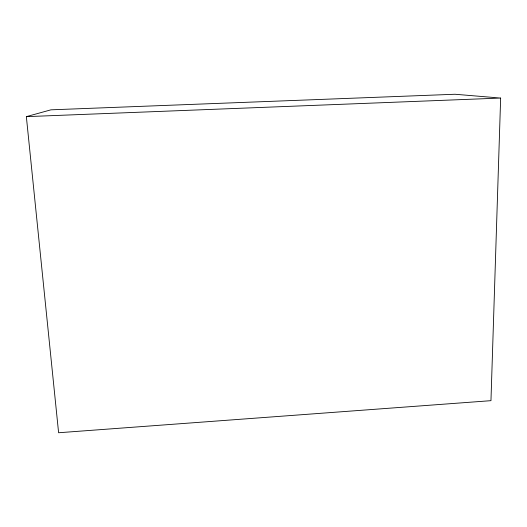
<?xml version="1.0" encoding="UTF-8"?>
<svg xmlns="http://www.w3.org/2000/svg" width="527" height="527" viewBox="0 0 527 527"><rect width="100%" height="100%" fill="white"/><g stroke="black" fill="none" stroke-linecap="round" stroke-linejoin="round"><path stroke-width="0.79" d="M500.65 98.062L490.96 400.672L58.602 432.746L26.35 116.645L50.948 109.827L455.012 94.254L500.65 98.062L26.35 116.645"/></g></svg>
